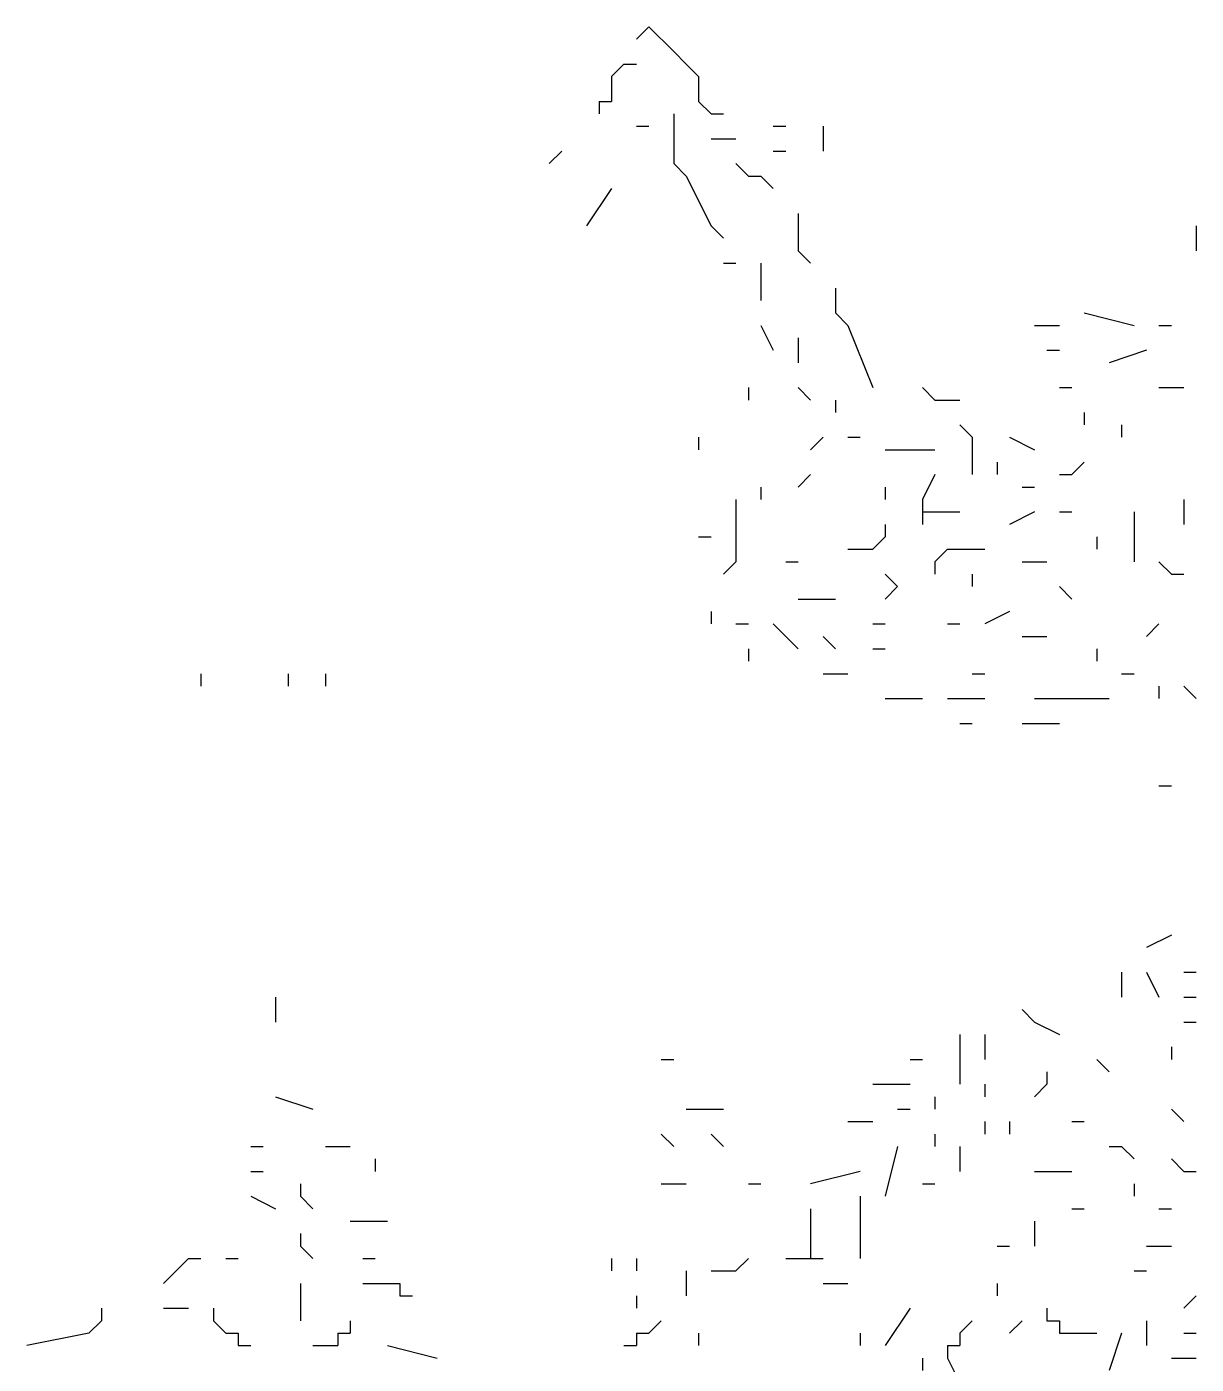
# Model space of a CAD drawing. Header units: inches. Extents: x 0 to 7.16, y 0 to 9.76.
# Drawn here: x 0.15 to 1.09, y 6.885 to 7.96 of the extents above; entities that cross this region are included whole.
import ezdxf

# ---------------------------------------------------------------- set-up
doc = ezdxf.new("R2010")
doc.units = ezdxf.units.IN
doc.header["$MEASUREMENT"] = 0

# ---------------------------------------------------------------- blocks, each defined once
blk = doc.blocks.new('drevoo')
at = {"linetype": 'Continuous'}
for points in [[(181.7902, -559.6601), (181.8002, -559.6501), (181.8202, -559.6701)], [(181.8202, -559.6701), (181.8302, -559.6801)], [(181.7802, -559.6801), (181.7702, -559.6901)], [(181.7802, -559.6801), (181.7902, -559.6801)], [(181.8302, -559.6801), (181.8402, -559.6901)], [(181.7702, -559.6901), (181.7702, -559.7001)], [(181.8402, -559.6901), (181.8402, -559.7101)], [(181.7702, -559.7001), (181.7702, -559.7101)], [(181.7602, -559.7101), (181.7602, -559.7201)], [(181.7602, -559.7101), (181.7702, -559.7101)], [(181.8202, -559.7201), (181.8202, -559.7601)], [(181.8402, -559.7101), (181.8502, -559.7201)], [(181.8502, -559.7201), (181.8602, -559.7201)], [(181.7902, -559.7301), (181.8002, -559.7301)], [(181.9002, -559.7301), (181.9102, -559.7301)], [(181.9402, -559.7301), (181.9402, -559.7501)], [(181.8502, -559.7401), (181.8702, -559.7401)], [(181.7302, -559.7501), (181.7202, -559.7601)], [(181.9002, -559.7501), (181.9102, -559.7501)], [(181.8202, -559.7601), (181.8302, -559.7701)], [(181.8702, -559.7601), (181.8802, -559.7701)], [(181.8302, -559.7701), (181.8502, -559.8101)], [(181.8802, -559.7701), (181.8902, -559.7701)], [(181.8902, -559.7701), (181.9002, -559.7801)], [(181.7702, -559.7801), (181.7502, -559.8101)], [(181.9202, -559.8001), (181.9202, -559.8301)], [(181.8502, -559.8101), (181.8602, -559.8201)], [(182.2402, -559.8101), (182.2402, -559.8301)], [(181.9202, -559.8301), (181.9302, -559.8401)], [(181.8602, -559.8401), (181.8702, -559.8401)], [(181.8902, -559.8401), (181.8902, -559.8701)], [(181.9502, -559.8601), (181.9502, -559.8801)], [(181.9502, -559.8801), (181.9602, -559.8901)], [(182.1502, -559.8801), (182.1902, -559.8901)], [(181.8902, -559.8901), (181.9002, -559.9101)], [(181.9602, -559.8901), (181.9802, -559.9401)], [(182.1102, -559.8901), (182.1302, -559.8901)], [(182.2102, -559.8901), (182.2202, -559.8901)], [(181.9202, -559.9001), (181.9202, -559.9201)], [(182.1202, -559.9101), (182.1302, -559.9101)], [(182.2002, -559.9101), (182.1702, -559.9201)], [(181.8802, -559.9401), (181.8802, -559.9501)], [(181.9202, -559.9401), (181.9302, -559.9501)], [(182.0202, -559.9401), (182.0302, -559.9501)], [(182.1302, -559.9401), (182.1402, -559.9401)], [(182.2102, -559.9401), (182.2302, -559.9401)], [(181.9502, -559.9501), (181.9502, -559.9601)], [(182.0302, -559.9501), (182.0502, -559.9501)], [(182.1502, -559.9601), (182.1502, -559.9701)], [(182.0502, -559.9701), (182.0602, -559.9801)], [(182.1802, -559.9701), (182.1802, -559.9801)], [(181.8402, -559.9801), (181.8402, -559.9901)], [(181.9402, -559.9801), (181.9302, -559.9901)], [(181.9602, -559.9801), (181.9702, -559.9801)], [(182.0602, -559.9801), (182.0602, -560.0101)], [(182.0902, -559.9801), (182.1102, -559.9901)], [(181.9902, -559.9901), (182.0302, -559.9901)], [(181.9302, -560.0101), (181.9202, -560.0201)], [(182.0302, -560.0101), (182.0202, -560.0301)], [(182.0802, -560.0001), (182.0802, -560.0101)], [(182.1302, -560.0101), (182.1402, -560.0101)], [(182.1502, -560.0001), (182.1402, -560.0101)], [(181.8902, -560.0201), (181.8902, -560.0301)], [(181.9902, -560.0201), (181.9902, -560.0301)], [(182.1002, -560.0201), (182.1102, -560.0201)], [(181.8702, -560.0301), (181.8702, -560.0801), (181.8602, -560.0901)], [(182.0202, -560.0301), (182.0202, -560.0401)], [(182.2302, -560.0301), (182.2302, -560.0501)], [(182.0202, -560.0401), (182.0202, -560.0501)], [(182.0202, -560.0401), (182.0302, -560.0401)], [(182.0302, -560.0401), (182.0502, -560.0401)], [(182.1102, -560.0401), (182.0902, -560.0501)], [(182.1302, -560.0401), (182.1402, -560.0401)], [(182.1902, -560.0401), (182.1902, -560.0801)], [(181.9902, -560.0501), (181.9902, -560.0601)], [(181.8402, -560.0601), (181.8502, -560.0601)], [(181.9902, -560.0601), (181.9802, -560.0701)], [(182.1602, -560.0601), (182.1602, -560.0701)], [(181.9602, -560.0701), (181.9802, -560.0701)], [(182.0402, -560.0701), (182.0302, -560.0801)], [(182.0402, -560.0701), (182.0702, -560.0701)], [(181.9102, -560.0801), (181.9202, -560.0801)], [(182.0302, -560.0801), (182.0302, -560.0901)], [(182.1002, -560.0801), (182.1202, -560.0801)], [(182.2102, -560.0801), (182.2202, -560.0901)], [(181.9902, -560.0901), (182.0002, -560.1001)], [(182.0602, -560.0901), (182.0602, -560.1001)], [(182.2202, -560.0901), (182.2302, -560.0901)], [(182.0002, -560.1001), (181.9902, -560.1101)], [(182.1302, -560.1001), (182.1402, -560.1101)], [(181.9202, -560.1101), (181.9502, -560.1101)], [(181.8502, -560.1201), (181.8502, -560.1301)], [(182.0902, -560.1201), (182.0702, -560.1301)], [(181.8702, -560.1301), (181.8802, -560.1301)], [(181.9002, -560.1301), (181.9102, -560.1401)], [(181.9802, -560.1301), (181.9902, -560.1301)], [(182.0402, -560.1301), (182.0502, -560.1301)], [(182.2102, -560.1301), (182.2002, -560.1401)], [(181.8802, -560.1501), (181.8802, -560.1601)], [(181.9102, -560.1401), (181.9202, -560.1501)], [(181.9402, -560.1401), (181.9502, -560.1501)], [(181.9802, -560.1501), (181.9902, -560.1501)], [(182.1002, -560.1401), (182.1202, -560.1401)], [(182.1602, -560.1501), (182.1602, -560.1601)], [(181.4402, -560.1701), (181.4402, -560.1801)], [(181.5102, -560.1701), (181.5102, -560.1801)], [(181.5402, -560.1701), (181.5402, -560.1801)], [(181.9402, -560.1701), (181.9602, -560.1701)], [(182.0602, -560.1701), (182.0702, -560.1701)], [(182.1802, -560.1701), (182.1902, -560.1701)], [(182.2102, -560.1801), (182.2102, -560.1901)], [(182.2302, -560.1801), (182.2402, -560.1901)], [(181.9902, -560.1901), (182.0202, -560.1901)], [(182.0402, -560.1901), (182.0702, -560.1901)], [(182.1102, -560.1901), (182.1702, -560.1901)], [(182.0502, -560.2101), (182.0602, -560.2101)], [(182.1002, -560.2101), (182.1302, -560.2101)], [(182.2102, -560.2601), (182.2202, -560.2601)], [(182.2202, -560.3801), (182.2002, -560.3901)], [(182.1802, -560.4101), (182.1802, -560.4301)], [(182.2002, -560.4101), (182.2102, -560.4301)], [(182.2302, -560.4101), (182.2402, -560.4101)], [(181.5002, -560.4301), (181.5002, -560.4501)], [(182.1002, -560.4401), (182.1102, -560.4501)], [(182.2302, -560.4301), (182.2402, -560.4301)], [(182.1102, -560.4501), (182.1302, -560.4601)], [(182.2302, -560.4501), (182.2402, -560.4501)], [(182.0502, -560.4601), (182.0502, -560.5001)], [(182.0702, -560.4601), (182.0702, -560.4801)], [(182.2202, -560.4701), (182.2202, -560.4801)], [(181.8102, -560.4801), (181.8202, -560.4801)], [(182.0102, -560.4801), (182.0202, -560.4801)], [(182.1602, -560.4801), (182.1702, -560.4901)], [(182.1202, -560.4901), (182.1202, -560.5001)], [(181.9802, -560.5001), (182.0102, -560.5001)], [(182.0702, -560.5001), (182.0702, -560.5101)], [(182.1202, -560.5001), (182.1102, -560.5101)], [(181.5002, -560.5101), (181.5302, -560.5201)], [(182.0302, -560.5101), (182.0302, -560.5201)], [(181.8302, -560.5201), (181.8602, -560.5201)], [(182.0002, -560.5201), (182.0102, -560.5201)], [(182.2202, -560.5201), (182.2302, -560.5301)], [(181.9602, -560.5301), (181.9802, -560.5301)], [(182.0702, -560.5301), (182.0702, -560.5401)], [(182.0902, -560.5301), (182.0902, -560.5401)], [(182.1402, -560.5301), (182.1502, -560.5301)], [(181.8102, -560.5401), (181.8202, -560.5501)], [(181.8502, -560.5401), (181.8602, -560.5501)], [(182.0302, -560.5401), (182.0302, -560.5501)], [(181.4802, -560.5501), (181.4902, -560.5501)], [(181.5402, -560.5501), (181.5602, -560.5501)], [(182.0002, -560.5501), (181.9902, -560.5901)], [(182.0502, -560.5501), (182.0502, -560.5701)], [(182.1702, -560.5501), (182.1802, -560.5501)], [(182.1802, -560.5501), (182.1902, -560.5601)], [(181.5802, -560.5601), (181.5802, -560.5701)], [(182.2202, -560.5601), (182.2302, -560.5701)], [(181.4802, -560.5701), (181.4902, -560.5701)], [(181.5202, -560.5801), (181.5202, -560.5901)], [(181.8102, -560.5801), (181.8302, -560.5801)], [(181.8802, -560.5801), (181.8902, -560.5801)], [(181.9702, -560.5701), (181.9302, -560.5801)], [(182.0202, -560.5801), (182.0302, -560.5801)], [(182.1102, -560.5701), (182.1402, -560.5701)], [(182.1902, -560.5801), (182.1902, -560.5901)], [(182.2302, -560.5701), (182.2402, -560.5701)], [(181.4802, -560.5901), (181.5002, -560.6001)], [(181.5202, -560.5901), (181.5302, -560.6001)], [(181.9702, -560.5901), (181.9702, -560.6401)], [(181.9302, -560.6001), (181.9302, -560.6301)], [(182.1402, -560.6001), (182.1502, -560.6001)], [(182.2102, -560.6001), (182.2202, -560.6001)], [(181.5602, -560.6101), (181.5902, -560.6101)], [(182.1102, -560.6101), (182.1102, -560.6301)], [(181.5202, -560.6201), (181.5202, -560.6301)], [(181.5202, -560.6301), (181.5302, -560.6401)], [(181.9302, -560.6301), (181.9302, -560.6401)], [(182.0802, -560.6301), (182.0902, -560.6301)], [(182.2002, -560.6301), (182.2202, -560.6301)], [(181.4302, -560.6401), (181.4202, -560.6501)], [(181.4302, -560.6401), (181.4402, -560.6401)], [(181.4602, -560.6401), (181.4702, -560.6401)], [(181.5702, -560.6401), (181.5802, -560.6401)], [(181.7702, -560.6401), (181.7702, -560.6501)], [(181.7902, -560.6401), (181.7902, -560.6501)], [(181.8802, -560.6401), (181.8702, -560.6501)], [(181.9102, -560.6401), (181.9202, -560.6401)], [(181.9202, -560.6401), (181.9302, -560.6401)], [(181.9302, -560.6401), (181.9402, -560.6401)], [(181.4202, -560.6501), (181.4102, -560.6601)], [(181.8302, -560.6501), (181.8302, -560.6701)], [(181.8502, -560.6501), (181.8702, -560.6501)], [(182.1902, -560.6501), (182.2002, -560.6501)], [(181.5202, -560.6601), (181.5202, -560.6901)], [(181.5702, -560.6601), (181.5902, -560.6601)], [(181.5902, -560.6601), (181.6002, -560.6601)], [(181.6002, -560.6601), (181.6002, -560.6701)], [(181.9402, -560.6601), (181.9602, -560.6601)], [(182.0802, -560.6601), (182.0802, -560.6701)], [(181.6002, -560.6701), (181.6102, -560.6701)], [(181.7902, -560.6701), (181.7902, -560.6801)], [(182.2402, -560.6701), (182.2302, -560.6801)], [(181.3602, -560.6801), (181.3602, -560.6901)], [(181.4102, -560.6801), (181.4302, -560.6801)], [(181.4502, -560.6801), (181.4502, -560.6901)], [(182.0102, -560.6801), (181.9902, -560.7101)], [(182.1202, -560.6801), (182.1202, -560.6901)], [(181.3602, -560.6901), (181.3502, -560.7001)], [(181.4502, -560.6901), (181.4602, -560.7001)], [(181.5602, -560.6901), (181.5602, -560.7001)], [(181.8102, -560.6901), (181.8002, -560.7001)], [(182.0602, -560.6901), (182.0502, -560.7001)], [(182.1002, -560.6901), (182.0902, -560.7001)], [(182.1202, -560.6901), (182.1302, -560.6901)], [(182.1302, -560.6901), (182.1302, -560.7001)], [(182.2002, -560.6901), (182.2002, -560.7101)], [(181.3502, -560.7001), (181.3002, -560.7101)], [(181.4602, -560.7001), (181.4702, -560.7001)], [(181.4702, -560.7001), (181.4702, -560.7101)], [(181.5502, -560.7001), (181.5502, -560.7101)], [(181.5502, -560.7001), (181.5602, -560.7001)], [(181.7902, -560.7001), (181.7902, -560.7101)], [(181.7902, -560.7001), (181.8002, -560.7001)], [(181.8402, -560.7001), (181.8402, -560.7101)], [(181.9702, -560.7001), (181.9702, -560.7101)], [(182.0502, -560.7001), (182.0502, -560.7101)], [(182.1302, -560.7001), (182.1402, -560.7001)], [(182.1402, -560.7001), (182.1602, -560.7001)], [(182.1802, -560.7001), (182.1702, -560.7301)], [(182.2302, -560.7001), (182.2402, -560.7001)], [(181.4702, -560.7101), (181.4802, -560.7101)], [(181.5302, -560.7101), (181.5402, -560.7101)], [(181.5402, -560.7101), (181.5502, -560.7101)], [(181.5902, -560.7101), (181.6302, -560.7201)], [(181.7802, -560.7101), (181.7902, -560.7101)], [(182.0402, -560.7101), (182.0402, -560.7201)], [(182.0402, -560.7101), (182.0502, -560.7101)], [(182.0202, -560.7201), (182.0202, -560.7301)], [(182.0402, -560.7201), (182.0502, -560.7401), (182.0402, -560.7501), (182.0302, -560.7501)], [(182.2202, -560.7201), (182.2402, -560.7201)]]:
    blk.add_lwpolyline(points, dxfattribs=at)
blk = doc.blocks.new('A$C347C32FF')
at = {"color": 1, "linetype": 'Continuous'}
blk.add_blockref('drevoo', (-181.1502, 567.6101), dxfattribs=at)

msp = doc.modelspace()

# ---------------------------------------------------------------- block references
msp.add_blockref('A$C347C32FF', (0, 0))

doc.saveas('drawing.dxf')
